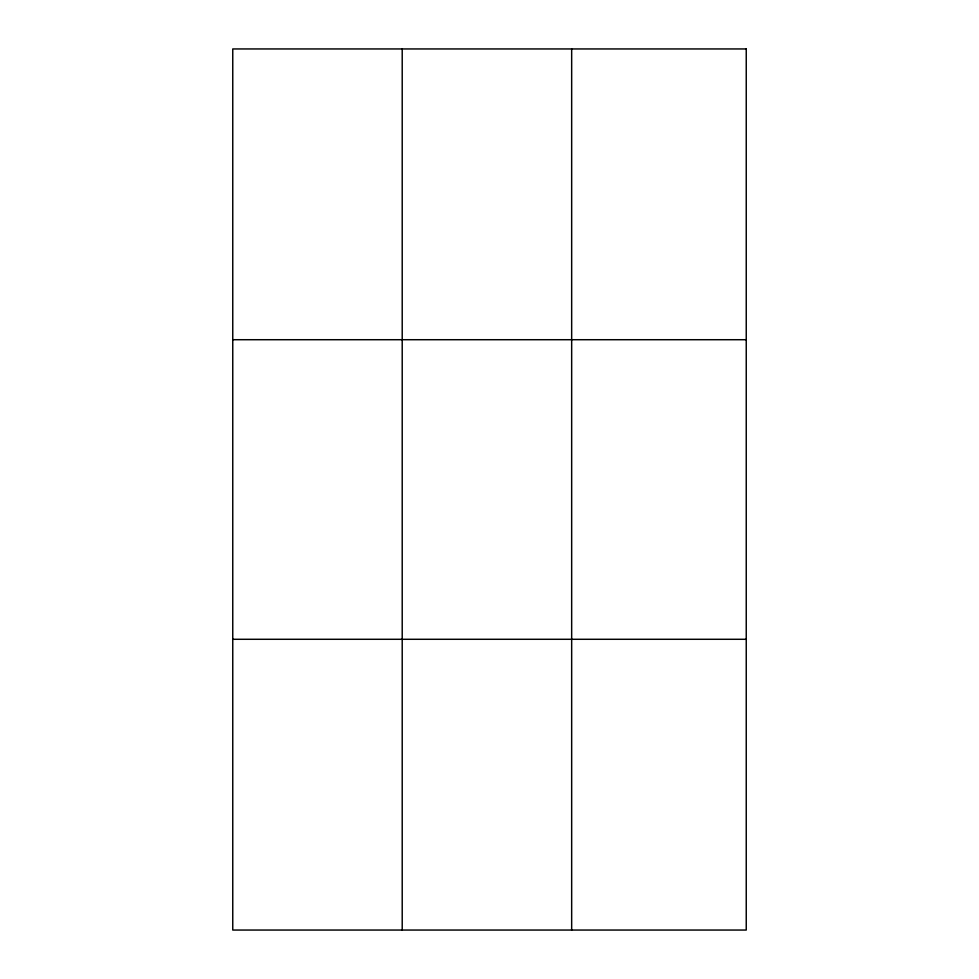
<?xml version="1.0" encoding="UTF-8"?>
<svg xmlns="http://www.w3.org/2000/svg" width="979" height="979" viewBox="0 0 979 979"><rect width="100%" height="100%" fill="white"/><g stroke="black" fill="none" stroke-linecap="round" stroke-linejoin="round"><path stroke-width="1.47" d="M402.21 930.05L402.21 48.95M571.663 930.05L571.663 48.95M232.757 339.713L746.243 339.713M232.757 639.287L746.243 639.287M746.243 48.95L746.243 930.05L232.757 930.05L232.757 48.95L746.243 48.95"/></g></svg>
